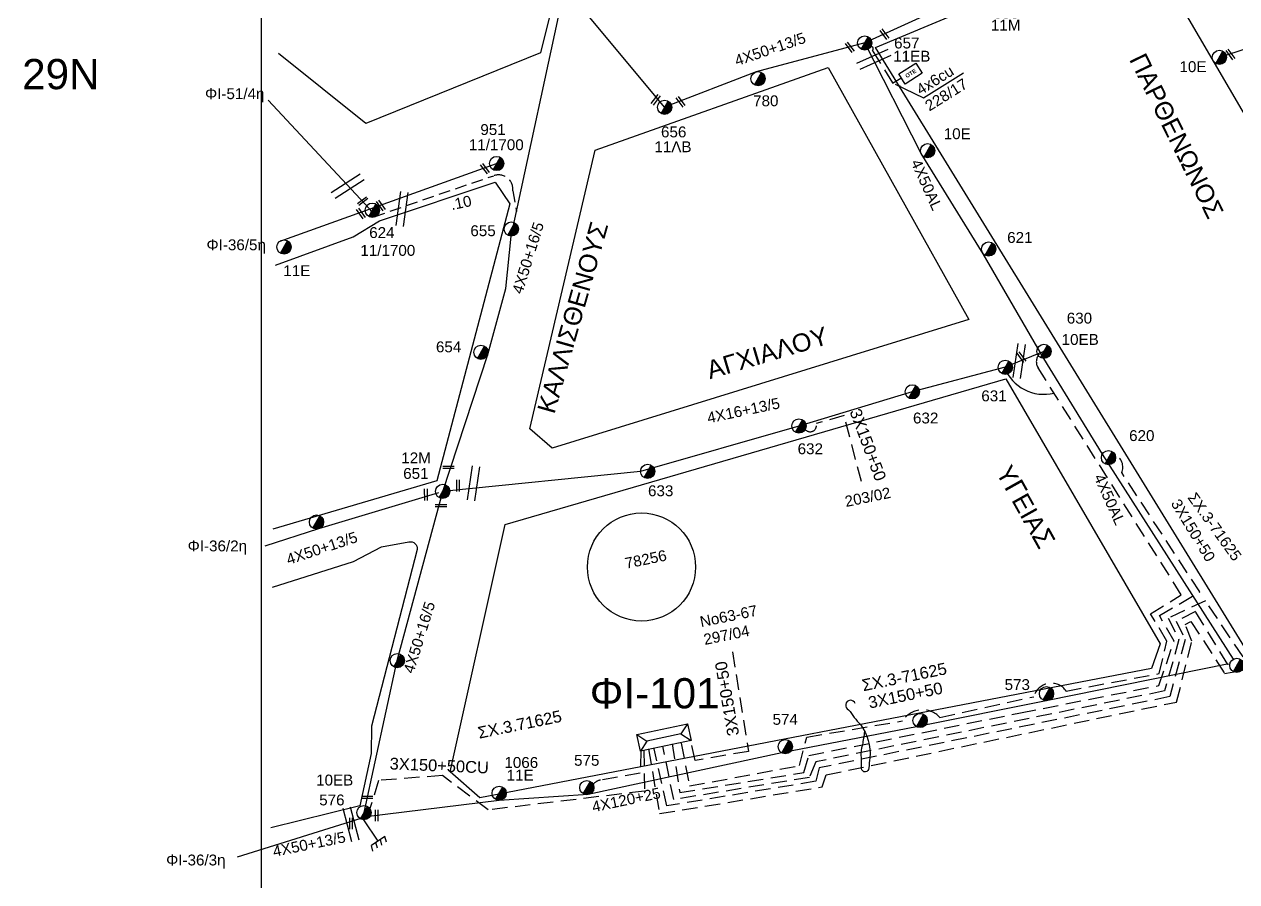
# Model space of a CAD drawing. Header units: millimetres. Extents: x 72 to 3039, y -786 to 786.
# Drawn here: x 72.5 to 273.2, y 86.1 to 228 of the extents above; entities that cross this region are included whole.
import ezdxf

# ---------------------------------------------------------------- set-up
doc = ezdxf.new("R2010")
doc.units = ezdxf.units.MM
doc.linetypes.add('DASHED', pattern=[19.05, 12.7, -6.35])
for name, color, linetype in [('Pillar OTE', 7, 'Continuous'), ('Άγνωστα', 7, 'Continuous'), ('Γέφυρες Εναέριου Δικτύου', 7, 'Continuous'), ('Γείωση', 7, 'Continuous'), ('Γυμνά εναέρια ΧΤ (3Φ)   4x16AL', 7, 'Continuous'), ('Γυμνά εναέρια ΧΤ (3Φ)   4x50AL', 7, 'Continuous'), ('Γυμνά εναέρια ΧΤ και ΦΟΠ (3Φ)   4x50+16AL', 7, 'Continuous'), ('Επιγραφές - Σχήματα', 7, 'Continuous'), ('Καλώδια ΧΤ   3x150+50AL', 7, 'DASHED'), ('Καλώδια ΧΤ   3x150+50CU', 7, 'DASHED'), ('Μηχανική τομή', 7, 'Continuous'), ('Στύλος ΦΜ', 7, 'Continuous'), ('Στύλος ΦΜ @ 1', 7, 'Continuous'), ('Συνεστραμμένα ΧΤ   4x120+25 AL', 7, 'SYN_LINE'), ('Τομή', 7, 'Continuous'), ('Υποσταθμός πόλεως', 7, 'Continuous'), ('Υπόβαθρο ΔΕΗ', 7, 'Continuous'), ('Υπόγεια Καλώδια Δικτύου ΧΤ   .10', 7, 'DASHED'), ('Υπόγεια καλώδια Παροχών ΧΤ   4x50AL', 7, 'DASHED'), ('Υπόγεια καλώδια Παροχών ΧΤ   4x6', 7, 'DASHED')]:
    doc.layers.add(name, color=color, linetype=linetype)
doc.styles.get("Standard").update_dxf_attribs({"font": 'arial.ttf'})
doc.linetypes.add('SYN_LINE', pattern='A,0.5,-0.0001,["/\\/\\/\\/",Standard,S=0.1,R=0,X=0,Y=-0.05],-0.25', length=0.7501)
doc.dimstyles.new('ISO-25', dxfattribs={"dimtxt": 2.5, "dimasz": 2.5, "dimexe": 1.25, "dimexo": 0.625, "dimtad": 1, "dimtxsty": 'Standard', "dimcen": 2.5, "dimadec": 0, "dimazin": 0, "dimtfac": 1, "dimtmove": 0, "dimatfit": 3, "dimfxl": 1, "dimarcsym": 0})

# ---------------------------------------------------------------- blocks, each defined once
blk = doc.blocks.new('ΥΠΑΡΧΩΝ ΤΣΙΜΕΝΤΕΝΙΟΣ ΣΤΥΛΟΣ')
at = {"layer": 'Στύλος ΦΜ'}
blk.add_hatch(color=7, dxfattribs=at).paths.add_polyline_path([(-1.29, -2.28, 0.574793), (2.62, 0, 0.268822), (1.3, 2.27)])
at = {"layer": 'Στύλος ΦΜ', "color": 7}
blk.add_line((-1.29, -2.28), (1.3, 2.27), dxfattribs=at)
blk.add_circle((0, 0), 2.62, dxfattribs=at)
at = {"layer": 'Στύλος ΦΜ', "flags": 4}
for tag, p in [('ΑΡΙΘΜΟΣ', (-4.68, 8.05)), ('ΤΥΠΟΣ', (-4.91, 3.03))]:
    blk.add_attdef(tag, p, '', height=4, dxfattribs=at)
blk = doc.blocks.new('ΥΠΟΣΤΑΘΜΟΣ ΠΟΛΕΩΣ')
at = {"layer": 'Υποσταθμός πόλεως', "linetype": 'Continuous', "ltscale": 40}
blk.add_lwpolyline([(-8.57, 2.82), (8.57, 2.82), (8.57, -2.82), (-8.57, -2.82)], close=True, dxfattribs=at)
for points in [[(-5.75, 0), (-8.57, 2.82)], [(5.75, 0), (8.57, 2.82)], [(-8.57, -2.82), (-5.75, 0)], [(-5.75, 0), (5.75, 0)], [(8.57, -2.82), (5.75, 0)]]:
    blk.add_lwpolyline(points, dxfattribs=at)
at = {"layer": 'Υποσταθμός πόλεως', "linetype": 'SYN_LINE', "ltscale": 40, "flags": 1}
for tag, p in [('ΜΕΤΑΣΧΗΜΑΤΙΣΜΟΣ', (10.6, 2.39)), ('ΙΣΧΥΣ', (10.58, -0.41)), ('ΑΡΙΘΜΟΣ', (10.7, -3.13))]:
    blk.add_attdef(tag, p, '', height=1.8, dxfattribs=at)
blk = doc.blocks.new('ΓΕΙΩΣΗ')
at = {"layer": 'Γείωση', "ltscale": 40}
for p, q in [((-2.34, 11.45), (-3, 9.45)), ((-0.34, 11.45), (-1, 9.45)), ((0, 9.45), (0, 0)), ((1.66, 11.45), (1, 9.45)), ((3.66, 11.45), (3, 9.45))]:
    blk.add_line(p, q, dxfattribs=at)
blk.add_lwpolyline([(-3, 9.45), (3, 9.45)], dxfattribs=at)
blk = doc.blocks.new('ΜΗΧΑΝΙΚΗ ΤΟΜΗ')
at = {"layer": 'Μηχανική τομή', "ltscale": 40}
for p, q in [((-1.89, 0.78), (1.89, 0.78)), ((1.89, 0), (-1.89, 0))]:
    blk.add_line(p, q, dxfattribs=at)
blk = doc.blocks.new('ΤΟΜΗ')
at = {"layer": 'Τομή', "ltscale": 40}
for p, q in [((-5.68, 0), (5.68, 0)), ((5.68, -2.33), (-5.68, -2.33))]:
    blk.add_line(p, q, dxfattribs=at)
blk = doc.blocks.new('PILLAR ΟΤΕ')
at = {"layer": 'Pillar OTE', "ltscale": 40}
blk.add_lwpolyline([(-3.31, 2.02), (3.39, 2.02), (3.39, -1.99), (-3.31, -1.99)], close=True, dxfattribs=at)
at = {"layer": 'Pillar OTE', "insert": (-1.81, 0.71), "char_height": 1.3575, "width": 109.961, "attachment_point": 1}
blk.add_mtext('{\\fArial|b1|i0|c161|p34;OTE}', dxfattribs=at)

msp = doc.modelspace()

# ---------------------------------------------------------------- linework, layer by layer
at = {"layer": 'Άγνωστα', "color": 1}
msp.add_lwpolyline([(112.86, 215.43), (129.7, 197.4)], dxfattribs=at)
at = {"layer": 'Άγνωστα', "color": 2}
msp.add_lwpolyline([(114.69, 192.01), (150.67, 204.94)], dxfattribs=at)
at = {"layer": 'Άγνωστα', "color": 173, "linetype": 'DASHED', "ltscale": 0.2}
msp.add_lwpolyline([(174.54, 107.73), (174.44, 104.04), (167.88, 102.9, 0.164631), (166.62, 102.21, 286.740773)], format="xyb", dxfattribs=at)
at = {"layer": 'Γέφυρες Εναέριου Δικτύου', "ltscale": 20}
msp.add_arc((241.25, 173.84), 7.1, 202.0041, 283.6554, dxfattribs=at)
at = {"layer": 'Γυμνά εναέρια ΧΤ (3Φ)   4x16AL', "color": 133}
msp.add_lwpolyline([(292.92, 229.93), (270.28, 222.5)], dxfattribs=at)
at = {"layer": 'Γυμνά εναέρια ΧΤ (3Φ)   4x50AL', "color": 62, "ltscale": 0.15}
msp.add_lwpolyline([(278.37, 255.24), (211.58, 224.9), (193.62, 220.11), (178.46, 214.25), (161.94, 234.14), (161.94, 234.15)], dxfattribs=at)
at = {"layer": 'Γυμνά εναέρια ΧΤ (3Φ)   4x50AL', "color": 30, "ltscale": 0.15}
msp.add_lwpolyline([(272.59, 122.9), (250.91, 156.84), (241.24, 172.66), (231.21, 190), (220.9, 206.61), (220.9, 206.61), (211.58, 224.9)], dxfattribs=at)
at = {"layer": 'Γυμνά εναέρια ΧΤ (3Φ)   4x50AL', "color": 27}
msp.add_lwpolyline([(241.25, 173.84), (234.84, 171.22), (219.45, 167.16), (200.7, 161.49), (174.47, 153.98), (141.74, 150.68), (141.59, 150.63)], dxfattribs=at)
at = {"layer": 'Γυμνά εναέρια ΧΤ (3Φ)   4x50AL', "color": 30}
msp.add_lwpolyline([(141.05, 150.43), (121.19, 144.47), (112.32, 141.59)], dxfattribs=at)
at = {"layer": 'Γυμνά εναέρια ΧΤ (3Φ)   4x50AL', "color": 6, "linetype": 'DASHED', "ltscale": 0.2}
msp.add_lwpolyline([(272.01, 122.09), (271.7, 122.03), (266.32, 130.78), (263.15, 129.22), (264.61, 126.17), (262.06, 116.71), (204.07, 104.93), (203.5, 102.7), (178.82, 98.63), (176.76, 108.09)], dxfattribs=at)
at = {"layer": 'Γυμνά εναέρια ΧΤ (3Φ)   4x50AL', "color": 151}
msp.add_lwpolyline([(129.06, 96.81), (107.74, 90.16)], dxfattribs=at)
at = {"layer": 'Γυμνά εναέρια ΧΤ και ΦΟΠ (3Φ)   4x50+16AL', "color": 5}
msp.add_lwpolyline([(128.72, 97.52), (134.22, 122.67), (141.74, 150.68), (149.19, 173.33), (152.2, 184.23), (153.09, 192.91), (161.94, 234.15)], dxfattribs=at)
at = {"layer": 'Επιγραφές - Σχήματα'}
msp.add_lwpolyline([(111.68, -308.22), (2083.59, -308.22), (2083.59, 775.16), (111.68, 775.16)], close=True, dxfattribs=at)
msp.add_lwpolyline([(210.01, 115.57, 1.524954), (208.92, 114.54, 0.023283), (210.86, 112.07, -0.197329), (212.41, 106.57, -0.005607), (212.26, 104.9, -0.969), (211.03, 104.81, 0.021221), (211.07, 106.35, -0.105493), (211.25, 108.76, 0.019813), (211.59, 110.95, 0.345233)], format="xyb", dxfattribs=at)
msp.add_circle((174.64, 138.16), 8.95, dxfattribs=at)
at = {"layer": 'Καλώδια ΧΤ   3x150+50AL', "color": 62, "ltscale": 0.2}
msp.add_lwpolyline([(296.18, 177.28), (307.19, 158.87, 0.774045), (309.74, 154.52), (321.96, 134.1), (315.06, 131.94, 0.780417), (310.42, 131.14), (274.19, 123.3), (267.96, 132.57), (261.78, 129.69), (263.59, 126.15), (261.19, 117.65), (203.48, 105.92), (202.43, 103.33), (179.97, 99.68), (178.16, 108.53)], format="xyb", dxfattribs=at)
at = {"layer": 'Καλώδια ΧΤ   3x150+50AL', "color": 27, "linetype": 'DASHED', "ltscale": 0.2}
msp.add_lwpolyline([(181.22, 109.02), (182.57, 101.92), (200.77, 105.29), (201.98, 110.01), (217.84, 112.68, -0.492358), (224.01, 113.28), (239.56, 116.7, -0.64143), (244.93, 117.63), (260.33, 120.53), (261.6, 125.91), (258.89, 130.39), (263.98, 133.57), (240.27, 171.13, -0.339027), (240.48, 173.4, -0.438422)], format="xyb", dxfattribs=at)
at = {"layer": 'Καλώδια ΧΤ   3x150+50AL', "color": 27, "ltscale": 0.2}
msp.add_lwpolyline([(211.03, 152.29), (208.18, 163.25), (203.53, 161.89, -0.852817), (201.74, 160.95, 4.522704)], format="xyb", dxfattribs=at)
at = {"layer": 'Καλώδια ΧΤ   3x150+50AL', "color": 133, "ltscale": 0.2}
msp.add_lwpolyline([(175.79, 108.05), (177.63, 97.34), (204.55, 101.77), (205.19, 103.76), (263.2, 115.82), (265.72, 125.89), (264.62, 128.63), (265.55, 129.17), (271.15, 120.55), (288.07, 123.43), (325.08, 131.24), (310.8, 155.71), (308.61, 157.16)], dxfattribs=at)
at = {"layer": 'Καλώδια ΧΤ   3x150+50AL', "color": 30, "ltscale": 0.2}
msp.add_lwpolyline([(179.73, 108.91), (180.98, 100.82), (201.51, 104.16), (202.34, 106.97), (237.39, 114.03), (260.28, 118.55), (262.78, 125.91), (260.35, 130.11), (267.05, 134.03), (254.12, 153.78, 0.38488), (253.03, 156.78, -8.266852)], format="xyb", dxfattribs=at)
at = {"layer": 'Καλώδια ΧΤ   3x150+50AL', "color": 85, "ltscale": 0.2}
msp.add_lwpolyline([(189.69, 124.11), (192.36, 107.64), (183.51, 106.15), (182.81, 109.52)], dxfattribs=at)
at = {"layer": 'Καλώδια ΧΤ   3x150+50CU', "color": 5, "ltscale": 0.2}
msp.add_lwpolyline([(175.02, 107.79), (175.15, 101.08), (149.29, 97.95), (141.68, 103.66), (131.14, 102.83), (129.68, 98.19)], dxfattribs=at)
at = {"layer": 'Συνεστραμμένα ΧΤ   4x120+25 AL', "color": 173, "ltscale": 20}
msp.add_lwpolyline([(271.55, 122.1), (241.91, 116.05), (220.17, 111.73), (197.86, 107.4), (165.84, 100.5), (151.08, 99.54), (129.06, 96.81)], dxfattribs=at)
at = {"layer": 'Υπόβαθρο ΔΕΗ'}
for points in [[(115.22, 265.13), (122.99, 269.27), (160.48, 233.54), (157.95, 223.24), (129, 211.59), (114.57, 223.17)], [(257.76, 241.55), (320.56, 134.13), (274.94, 124.15), (213.38, 224.14), (213.38, 224.14), (213.38, 224.14), (227.77, 230.15), (254.43, 241.16), (257.76, 241.55)], [(205.52, 220.83), (228.84, 179.15), (159.85, 157.84), (156.14, 161.02), (166.97, 207.17), (205.52, 220.83)], [(221.33, 215.8), (227.91, 219.93)], [(114.06, 188.13), (126.93, 192.81), (131.3, 195.45), (150.45, 201.85), (152.85, 198.28), (140.78, 152.42), (113.62, 144.4)], [(234.92, 169.28), (260.45, 125.42), (259.07, 121.35), (147.91, 99.96), (142.97, 104.26), (152.07, 145.2), (234.92, 169.28)]]:
    msp.add_lwpolyline(points, dxfattribs=at)
msp.add_lwpolyline([(113.59, 134.83), (126.97, 139.06), (131.62, 141.48), (136.16, 142.33, -0.509781), (137.5, 141.07), (129.97, 111.8), (129.88, 107.27), (128.05, 98.62), (113.28, 94.97)], format="xyb", dxfattribs=at)
at = {"layer": 'Υπόγεια Καλώδια Δικτύου ΧΤ   .10', "color": 5, "ltscale": 0.15}
msp.add_lwpolyline([(129.7, 197.4), (130.37, 196.13), (150.18, 202.93, -0.547068), (153.36, 200.41), (153.97, 197.01)], format="xyb", dxfattribs=at)
at = {"layer": 'Υπόγεια καλώδια Παροχών ΧΤ   4x6', "color": 62, "linetype": 'DASHED', "ltscale": 0.2}
msp.add_lwpolyline([(212.58, 224.27, -0.875708), (212.84, 223.68), (216.19, 218.24), (217.58, 219.09)], format="xyb", dxfattribs=at)

# ---------------------------------------------------------------- block references
at = {"layer": 'Pillar OTE', "xscale": 0.5, "yscale": 0.5, "zscale": 0.5, "rotation": 32.11610974992187}
msp.add_blockref('PILLAR ΟΤΕ', (219.15, 219.81), dxfattribs=at)
at = {"layer": 'Γείωση', "xscale": 0.4499999999998233, "yscale": 0.4499999999998233, "zscale": 0.4499999999998233, "rotation": 213.5321210072743}
msp.add_blockref('ΓΕΙΩΣΗ', (128.71, 96.34), dxfattribs=at)
at = {"layer": 'Μηχανική τομή'}
for p, xscale, yscale, zscale, rotation in [((215, 226.45), 0.500000000000013, 0.500000000000013, 0.500000000000013, 126.4053453319395), ((209.25, 224.28), 0.500000000000013, 0.500000000000013, 0.500000000000013, 126.4053453319395), ((272.26, 223.1), 0.500000000000013, 0.500000000000013, 0.500000000000013, 126.4053453319395), ((177.14, 215.37), 0.5000000000000119, 0.5000000000000119, 0.5000000000000119, 52.88560917238203), ((181.27, 215.28), 0.500000000000013, 0.500000000000013, 0.500000000000013, 126.4053453319395), ((148.89, 204.2), 0.500000000000013, 0.500000000000013, 0.500000000000013, 126.4053453319395), ((128.61, 198.57), 0.4999999999999977, 0.4999999999999977, 0.4999999999999977, 35.87693125808439), ((131.66, 198.11), 0.5000000000000016, 0.5000000000000016, 0.5000000000000016, 126.4053453319404), ((128.34, 196.79), 0.5000000000000016, 0.5000000000000016, 0.5000000000000016, 126.4053453319404), ((237.67, 173.01), 0.500000000000013, 0.500000000000013, 0.500000000000013, 126.4053453319395), ((144.45, 151.63), 0.500000000000007, 0.500000000000007, 0.500000000000007, 90.52841407385708), ((139.15, 150.14), 0.500000000000007, 0.500000000000007, 0.500000000000007, 90.52841407385708), ((126.76, 95.72), 0.500000000000007, 0.500000000000007, 0.500000000000007, 90.52841407385708), ((131, 97.05), 0.4999999999999999, 0.4999999999999999, 0.4999999999999999, 90.52841407385708)]:
    msp.add_blockref('ΜΗΧΑΝΙΚΗ ΤΟΜΗ', p, dxfattribs=dict(at, xscale=xscale, yscale=yscale, zscale=zscale, rotation=rotation))
at = {"layer": 'Μηχανική τομή', "xscale": 0.5, "yscale": 0.5, "zscale": 0.5}
for p in [(142.69, 154.45), (141.46, 148.11), (129.23, 99.87)]:
    msp.add_blockref('ΜΗΧΑΝΙΚΗ ΤΟΜΗ', p, dxfattribs=at)
at = {"layer": 'Στύλος ΦΜ @ 1', "ltscale": 40}
ref = msp.add_blockref('ΥΠΑΡΧΩΝ ΤΣΙΜΕΝΤΕΝΙΟΣ ΣΤΥΛΟΣ', (232.87, 234.12), dxfattribs=dict(at, xscale=0.4499999999998181, yscale=0.4499999999998181, zscale=0.4499999999998181))
ref.add_attrib('ΤΥΠΟΣ', '11Μ', (232.46, 226.94), dxfattribs={"layer": 'Στύλος ΦΜ', "height": 1.8, "flags": 4})
ref.add_attrib('ΑΡΙΘΜΟΣ', '658', (232.88, 228.97), dxfattribs={"layer": 'Στύλος ΦΜ', "height": 1.8, "flags": 4})
ref = msp.add_blockref('ΥΠΑΡΧΩΝ ΤΣΙΜΕΝΤΕΝΙΟΣ ΣΤΥΛΟΣ', (211.58, 224.9), dxfattribs=dict(at, xscale=0.4499999999998181, yscale=0.4499999999998181, zscale=0.4499999999998181))
ref.add_attrib('ΤΥΠΟΣ', '11ΕΒ', (216.3, 221.8), dxfattribs={"layer": 'Στύλος ΦΜ', "height": 1.8, "flags": 4})
ref.add_attrib('ΑΡΙΘΜΟΣ', '657', (216.45, 223.98), dxfattribs={"layer": 'Στύλος ΦΜ', "height": 1.8, "flags": 4})
ref = msp.add_blockref('ΥΠΑΡΧΩΝ ΤΣΙΜΕΝΤΕΝΙΟΣ ΣΤΥΛΟΣ', (270.28, 222.5), dxfattribs=dict(at, xscale=0.4499999999998181, yscale=0.4499999999998181, zscale=0.4499999999998181))
ref.add_attrib('ΤΥΠΟΣ', '10Ε', (263.67, 220.07), dxfattribs={"layer": 'Στύλος ΦΜ', "height": 1.8, "flags": 4})
ref = msp.add_blockref('ΥΠΑΡΧΩΝ ΤΣΙΜΕΝΤΕΝΙΟΣ ΣΤΥΛΟΣ', (193.93, 218.97), dxfattribs=dict(at, xscale=0.4499999999998181, yscale=0.4499999999998181, zscale=0.4499999999998181))
ref.add_attrib('ΑΡΙΘΜΟΣ', '780', (193.11, 214.42), dxfattribs={"layer": 'Στύλος ΦΜ', "height": 1.8, "flags": 4})
ref = msp.add_blockref('ΥΠΑΡΧΩΝ ΤΣΙΜΕΝΤΕΝΙΟΣ ΣΤΥΛΟΣ', (178.46, 214.25), dxfattribs=dict(at, xscale=0.4499999999998181, yscale=0.4499999999998181, zscale=0.4499999999998181))
ref.add_attrib('ΤΥΠΟΣ', '11ΛΒ', (176.77, 206.81), dxfattribs={"layer": 'Στύλος ΦΜ', "height": 1.8, "flags": 4})
ref.add_attrib('ΑΡΙΘΜΟΣ', '656', (177.87, 209.27), dxfattribs={"layer": 'Στύλος ΦΜ', "height": 1.8, "flags": 4})
ref = msp.add_blockref('ΥΠΑΡΧΩΝ ΤΣΙΜΕΝΤΕΝΙΟΣ ΣΤΥΛΟΣ', (150.67, 204.94), dxfattribs=dict(at, xscale=0.4499999999998181, yscale=0.4499999999998181, zscale=0.4499999999998181))
ref.add_attrib('ΤΥΠΟΣ', '11/1700', (146.06, 207.15), dxfattribs={"layer": 'Στύλος ΦΜ', "height": 1.8, "flags": 4})
ref.add_attrib('ΑΡΙΘΜΟΣ', '951', (147.97, 209.66), dxfattribs={"layer": 'Στύλος ΦΜ', "height": 1.8, "flags": 4})
ref = msp.add_blockref('ΥΠΑΡΧΩΝ ΤΣΙΜΕΝΤΕΝΙΟΣ ΣΤΥΛΟΣ', (221.99, 207.06), dxfattribs=dict(at, xscale=0.4499999999998181, yscale=0.4499999999998181, zscale=0.4499999999998181))
ref.add_attrib('ΤΥΠΟΣ', '10E', (224.66, 208.97), dxfattribs={"layer": 'Στύλος ΦΜ', "height": 1.8, "flags": 4})
ref = msp.add_blockref('ΥΠΑΡΧΩΝ ΤΣΙΜΕΝΤΕΝΙΟΣ ΣΤΥΛΟΣ', (130.08, 197.21), dxfattribs=dict(at, xscale=0.4499999999998181, yscale=0.4499999999998181, zscale=0.4499999999998181))
ref.add_attrib('ΤΥΠΟΣ', '11/1700', (128.11, 189.66), dxfattribs={"layer": 'Στύλος ΦΜ', "height": 1.8, "flags": 4})
ref.add_attrib('ΑΡΙΘΜΟΣ', '624', (129.58, 192.61), dxfattribs={"layer": 'Στύλος ΦΜ', "height": 1.8, "flags": 4})
ref = msp.add_blockref('ΥΠΑΡΧΩΝ ΤΣΙΜΕΝΤΕΝΙΟΣ ΣΤΥΛΟΣ', (153.09, 194.09), dxfattribs=dict(at, xscale=0.4499999999998181, yscale=0.4499999999998181, zscale=0.4499999999998181))
ref.add_attrib('ΑΡΙΘΜΟΣ', '655', (146.32, 192.92), dxfattribs={"layer": 'Στύλος ΦΜ', "height": 1.8, "flags": 4})
ref = msp.add_blockref('ΥΠΑΡΧΩΝ ΤΣΙΜΕΝΤΕΝΙΟΣ ΣΤΥΛΟΣ', (232.09, 190.78), dxfattribs=dict(at, xscale=0.4499999999998181, yscale=0.4499999999998181, zscale=0.4499999999998181))
ref.add_attrib('ΑΡΙΘΜΟΣ', '621', (235.16, 191.8), dxfattribs={"layer": 'Στύλος ΦΜ', "height": 1.8, "flags": 4})
ref = msp.add_blockref('ΥΠΑΡΧΩΝ ΤΣΙΜΕΝΤΕΝΙΟΣ ΣΤΥΛΟΣ', (115.48, 191.13), dxfattribs=dict(at, xscale=0.4499999999998181, yscale=0.4499999999998181, zscale=0.4499999999998181))
ref.add_attrib('ΤΥΠΟΣ', '11E', (115.36, 186.3), dxfattribs={"layer": 'Στύλος ΦΜ', "height": 1.8, "flags": 4})
ref = msp.add_blockref('ΥΠΑΡΧΩΝ ΤΣΙΜΕΝΤΕΝΙΟΣ ΣΤΥΛΟΣ', (241.24, 173.84), dxfattribs=dict(at, xscale=0.4499999999998181, yscale=0.4499999999998181, zscale=0.4499999999998181))
ref.add_attrib('ΤΥΠΟΣ', '10EB', (244.17, 174.92), dxfattribs={"layer": 'Στύλος ΦΜ', "height": 1.8, "flags": 4})
ref.add_attrib('ΑΡΙΘΜΟΣ', '630', (245.02, 178.45), dxfattribs={"layer": 'Στύλος ΦΜ', "height": 1.8, "flags": 4})
ref = msp.add_blockref('ΥΠΑΡΧΩΝ ΤΣΙΜΕΝΤΕΝΙΟΣ ΣΤΥΛΟΣ', (148.07, 173.7), dxfattribs=dict(at, xscale=0.4499999999998181, yscale=0.4499999999998181, zscale=0.4499999999998181))
ref.add_attrib('ΑΡΙΘΜΟΣ', '654', (140.62, 173.7), dxfattribs={"layer": 'Στύλος ΦΜ', "height": 1.8, "flags": 4})
ref = msp.add_blockref('ΥΠΑΡΧΩΝ ΤΣΙΜΕΝΤΕΝΙΟΣ ΣΤΥΛΟΣ', (234.84, 171.22), dxfattribs=dict(at, xscale=0.4499999999998181, yscale=0.4499999999998181, zscale=0.4499999999998181))
ref.add_attrib('ΑΡΙΘΜΟΣ', '631', (230.88, 165.59), dxfattribs={"layer": 'Στύλος ΦΜ', "height": 1.8, "flags": 4})
ref = msp.add_blockref('ΥΠΑΡΧΩΝ ΤΣΙΜΕΝΤΕΝΙΟΣ ΣΤΥΛΟΣ', (219.45, 167.16), dxfattribs=dict(at, xscale=0.4499999999998181, yscale=0.4499999999998181, zscale=0.4499999999998181))
ref.add_attrib('ΑΡΙΘΜΟΣ', '632', (219.57, 161.92), dxfattribs={"layer": 'Στύλος ΦΜ', "height": 1.8, "flags": 4})
ref = msp.add_blockref('ΥΠΑΡΧΩΝ ΤΣΙΜΕΝΤΕΝΙΟΣ ΣΤΥΛΟΣ', (200.7, 161.5), dxfattribs=dict(at, xscale=0.4499999999998181, yscale=0.4499999999998181, zscale=0.4499999999998181))
ref.add_attrib('ΑΡΙΘΜΟΣ', '632', (200.48, 156.83), dxfattribs={"layer": 'Στύλος ΦΜ', "height": 1.8, "flags": 4})
ref = msp.add_blockref('ΥΠΑΡΧΩΝ ΤΣΙΜΕΝΤΕΝΙΟΣ ΣΤΥΛΟΣ', (251.93, 156.26), dxfattribs=dict(at, xscale=0.4499999999998181, yscale=0.4499999999998181, zscale=0.4499999999998181))
ref.add_attrib('ΑΡΙΘΜΟΣ', '620', (255.34, 159.01), dxfattribs={"layer": 'Στύλος ΦΜ', "height": 1.8, "flags": 4})
ref = msp.add_blockref('ΥΠΑΡΧΩΝ ΤΣΙΜΕΝΤΕΝΙΟΣ ΣΤΥΛΟΣ', (141.74, 150.68), dxfattribs=dict(at, xscale=0.4499999999998181, yscale=0.4499999999998181, zscale=0.4499999999998181))
ref.add_attrib('ΤΥΠΟΣ', '12M', (134.89, 155.32), dxfattribs={"layer": 'Στύλος ΦΜ', "height": 1.8, "flags": 4})
ref.add_attrib('ΑΡΙΘΜΟΣ', '651', (135.2, 152.75), dxfattribs={"layer": 'Στύλος ΦΜ', "height": 1.8, "flags": 4})
ref = msp.add_blockref('ΥΠΑΡΧΩΝ ΤΣΙΜΕΝΤΕΝΙΟΣ ΣΤΥΛΟΣ', (175.65, 153.98), dxfattribs=dict(at, xscale=0.4499999999998181, yscale=0.4499999999998181, zscale=0.4499999999998181))
ref.add_attrib('ΑΡΙΘΜΟΣ', '633', (175.72, 149.88), dxfattribs={"layer": 'Στύλος ΦΜ', "height": 1.8, "flags": 4})
at = {"layer": 'Στύλος ΦΜ @ 1', "ltscale": 40, "xscale": 0.4499999999998181, "yscale": 0.4499999999998181, "zscale": 0.4499999999998181}
for p in [(120.85, 145.6), (134.22, 122.67), (220.75, 112.76)]:
    msp.add_blockref('ΥΠΑΡΧΩΝ ΤΣΙΜΕΝΤΕΝΙΟΣ ΣΤΥΛΟΣ', p, dxfattribs=at)
at = {"layer": 'Στύλος ΦΜ @ 1', "ltscale": 40}
ref = msp.add_blockref('ΥΠΑΡΧΩΝ ΤΣΙΜΕΝΤΕΝΙΟΣ ΣΤΥΛΟΣ', (273.17, 121.88), dxfattribs=dict(at, xscale=0.4499999999998181, yscale=0.4499999999998181, zscale=0.4499999999998181))
ref.add_attrib('ΤΥΠΟΣ', '11ΛB', (274.43, 129.19), dxfattribs={"layer": 'Στύλος ΦΜ', "height": 1.8, "flags": 4})
ref.add_attrib('ΑΡΙΘΜΟΣ', '572', (275.64, 126.6), dxfattribs={"layer": 'Στύλος ΦΜ', "height": 1.8, "flags": 4})
ref = msp.add_blockref('ΥΠΑΡΧΩΝ ΤΣΙΜΕΝΤΕΝΙΟΣ ΣΤΥΛΟΣ', (241.67, 117.2), dxfattribs=dict(at, xscale=0.4499999999998181, yscale=0.4499999999998181, zscale=0.4499999999998181))
ref.add_attrib('ΑΡΙΘΜΟΣ', '573', (234.73, 117.8), dxfattribs={"layer": 'Στύλος ΦΜ', "height": 1.8, "flags": 4})
ref = msp.add_blockref('ΥΠΑΡΧΩΝ ΤΣΙΜΕΝΤΕΝΙΟΣ ΣΤΥΛΟΣ', (198.44, 108.43), dxfattribs=dict(at, xscale=0.4499999999998181, yscale=0.4499999999998181, zscale=0.4499999999998181))
ref.add_attrib('ΑΡΙΘΜΟΣ', '574', (196.33, 112.05), dxfattribs={"layer": 'Στύλος ΦΜ', "height": 1.8, "flags": 4})
ref = msp.add_blockref('ΥΠΑΡΧΩΝ ΤΣΙΜΕΝΤΕΝΙΟΣ ΣΤΥΛΟΣ', (151.08, 100.72), dxfattribs=dict(at, xscale=0.4499999999998181, yscale=0.4499999999998181, zscale=0.4499999999998181))
ref.add_attrib('ΤΥΠΟΣ', '11E', (152.32, 102.8), dxfattribs={"layer": 'Στύλος ΦΜ', "height": 1.8, "flags": 4})
ref.add_attrib('ΑΡΙΘΜΟΣ', '1066', (151.95, 104.91), dxfattribs={"layer": 'Στύλος ΦΜ', "height": 1.8, "flags": 4})
ref = msp.add_blockref('ΥΠΑΡΧΩΝ ΤΣΙΜΕΝΤΕΝΙΟΣ ΣΤΥΛΟΣ', (165.59, 101.65), dxfattribs=dict(at, xscale=0.4499999999998181, yscale=0.4499999999998181, zscale=0.4499999999998181))
ref.add_attrib('ΑΡΙΘΜΟΣ', '575', (163.48, 105.27), dxfattribs={"layer": 'Στύλος ΦΜ', "height": 1.8, "flags": 4})
ref = msp.add_blockref('ΥΠΑΡΧΩΝ ΤΣΙΜΕΝΤΕΝΙΟΣ ΣΤΥΛΟΣ', (128.71, 97.52), dxfattribs=dict(at, xscale=0.4499999999998181, yscale=0.4499999999998181, zscale=0.4499999999998181))
ref.add_attrib('ΤΥΠΟΣ', '10EB', (120.79, 102), dxfattribs={"layer": 'Στύλος ΦΜ', "height": 1.8, "flags": 4})
ref.add_attrib('ΑΡΙΘΜΟΣ', '576', (121.3, 98.71), dxfattribs={"layer": 'Στύλος ΦΜ', "height": 1.8, "flags": 4})
at = {"layer": 'Τομή'}
for p, xscale, yscale, zscale, rotation in [((212.86, 222.72), 0.5000000000000151, 0.5000000000000151, 0.5000000000000151, 24.34832965454482), ((125.7, 201.68), 0.500000000000033, 0.500000000000033, 0.500000000000033, 32.64146320277429), ((134.43, 197.52), 0.5000000000000359, 0.5000000000000359, 0.5000000000000359, 81.82003645898959), ((236.58, 172.36), 0.5000000000000288, 0.5000000000000288, 0.5000000000000288, 81.82003645898946), ((146.27, 152.09), 0.5000000000000288, 0.5000000000000288, 0.5000000000000288, 81.82003645898946), ((126, 95.45), 0.5000000000000271, 0.5000000000000271, 0.5000000000000271, 104.8121189054987)]:
    msp.add_blockref('ΤΟΜΗ', p, dxfattribs=dict(at, xscale=xscale, yscale=yscale, zscale=zscale, rotation=rotation))
at = {"layer": 'Υποσταθμός πόλεως', "xscale": 0.4999999999999911, "yscale": 0.4999999999999911, "zscale": 0.4999999999999911, "rotation": 191.9788368833811}
msp.add_blockref('ΥΠΟΣΤΑΘΜΟΣ ΠΟΛΕΩΣ', (178.35, 109.93), dxfattribs=at)

# ---------------------------------------------------------------- texts
at = {"layer": 'Γυμνά εναέρια ΧΤ (3Φ)   4x16AL', "insert": (185.34, 163.69), "char_height": 1.8, "width": 36.4294, "attachment_point": 1, "rotation": 11.9183}
msp.add_mtext('4X16+13/5', dxfattribs=at)
at = {"layer": 'Γυμνά εναέρια ΧΤ (3Φ)   4x50AL', "char_height": 1.8, "width": 36.4294, "attachment_point": 1}
for s, insert, rotation in [('4X50+13/5', (189.84, 222.75), 18.8473), ('4X50AL', (220.81, 205.88), 294.253), ('4X50AL', (251.1, 153.8), 294.253), ('4X50+13/5', (115.65, 140.2), 18.4451), ('4X50+13/5', (113.46, 91.94), 11.6371)]:
    msp.add_mtext(s, dxfattribs=dict(at, insert=insert, rotation=rotation))
at = {"layer": 'Γυμνά εναέρια ΧΤ και ΦΟΠ (3Φ)   4x50+16AL', "char_height": 1.8, "width": 36.4294, "attachment_point": 1, "rotation": 72.7684}
for insert in [(153.18, 183.75), (135.18, 120.95)]:
    msp.add_mtext('4X50+16/5', dxfattribs=dict(at, insert=insert))
at = {"layer": 'Επιγραφές - Σχήματα', "attachment_point": 1}
for s, insert, char_height, width, rotation in [('ΠΑΡΘΕΝΩΝΟΣ', (257.99, 223.52), 3, 53.4924, 296.214), ('KAΛΛΙΣΘΕΝΟΥΣ', (157.33, 164.17), 3, 56.7641, 74.0916), ('AΓΧΙΑΛΟΥ', (185.1, 172.11), 3, 36.4294, 16.5551), ('Y{\\H1.083x;Γ}EIA{\\H1.083x;Σ}', (236.05, 155.46), 3, 36.4294, 299.2255), ('203/02', (208.13, 149.85), 1.8, 36.4294, 11.6371), ('ΣX.3-71625', (266.39, 150.7), 1.8, 13.2919, 305.7786), ('78256', (171.73, 139.62), 1.8, 36.4294, 11.6371), ('No63-67\\P297/04', (184.15, 129.95), 1.8, 36.4294, 11.6371), ('{\\H1.083x;ΣΧ.3-71625}', (210.96, 119.5), 1.8, 36.4294, 11.6371), ('{\\H1.083x;ΣX.3.71625     }', (147.38, 111.65), 1.8, 36.4294, 11.6371)]:
    msp.add_mtext(s, dxfattribs=dict(at, insert=insert, char_height=char_height, width=width, rotation=rotation))
at = {"layer": 'Επιγραφές - Σχήματα', "width": 36.4294, "attachment_point": 1}
for s, insert, char_height in [('29N', (72.14, 222.24), 5), ('ΦΙ-51/4η', (102.41, 217.4), 1.8), ('ΦΙ-36/5η', (102.65, 192.39), 1.8), ('ΦΙ-36/2η', (99.53, 142.55), 1.8), ('ΦΙ-36/3η', (95.97, 90.57), 1.8)]:
    msp.add_mtext(s, dxfattribs=dict(at, insert=insert, char_height=char_height))
at = {"layer": 'Καλώδια ΧΤ   3x150+50AL', "attachment_point": 1}
for s, insert, char_height, width, rotation in [('3X150+50\\P', (210.87, 164.59), 1.949, 12.8621, 290.3583), ('3X150+50', (263.72, 149.63), 1.8, 36.4294, 301.2568), ('3X150+50\\P', (188.9, 110.05), 1.949, 12.8621, 99.8436), ('{\\H1.083x;3X150+50}', (212, 116.64), 1.8, 36.4294, 11.6371)]:
    msp.add_mtext(s, dxfattribs=dict(at, insert=insert, char_height=char_height, width=width, rotation=rotation))
at = {"layer": 'Καλώδια ΧΤ   3x150+50CU', "insert": (133.01, 106.62), "char_height": 1.8, "width": 36.4294, "attachment_point": 1, "rotation": 357.6094}
msp.add_mtext('{\\H1.083x;3X150+50CU\\P     }', dxfattribs=at)
at = {"layer": 'Συνεστραμμένα ΧΤ   4x120+25 AL', "ltscale": 20, "insert": (166.28, 99.32), "char_height": 1.8, "width": 36.4294, "attachment_point": 1, "rotation": 11.9183}
msp.add_mtext('4X120+25', dxfattribs=at)
at = {"layer": 'Υποσταθμός πόλεως', "insert": (166.07, 119.77), "char_height": 5, "width": 4.6849, "attachment_point": 1}
msp.add_mtext('ΦΙ-101', dxfattribs=at)
at = {"layer": 'Υπόγεια Καλώδια Δικτύου ΧΤ   .10', "insert": (142.87, 198.98), "char_height": 1.8, "width": 36.4294, "attachment_point": 1, "rotation": 11.9183}
msp.add_mtext('.10', dxfattribs=at)
at = {"layer": 'Υπόγεια καλώδια Παροχών ΧΤ   4x50AL', "color": 7, "ltscale": 0.2, "char_height": 1.8, "attachment_point": 1, "rotation": 32}
for s, insert in [('4x6cu', (219.89, 217.74)), ('228/17', (221.33, 215.06))]:
    msp.add_mtext_dynamic_manual_height_columns(s, width=1.8, gutter_width=12.5, heights=[0.118], dxfattribs=dict(at, insert=insert))

# ---------------------------------------------------------------- leaders
at = {"layer": 'Επιγραφές - Σχήματα', "ltscale": 40}
msp.add_leader([(216.6, 218.09), (221.33, 215.8)], dimstyle='ISO-25', override={"dimasz": 1, "dimtad": 0}, dxfattribs=at)

doc.saveas('drawing.dxf')
